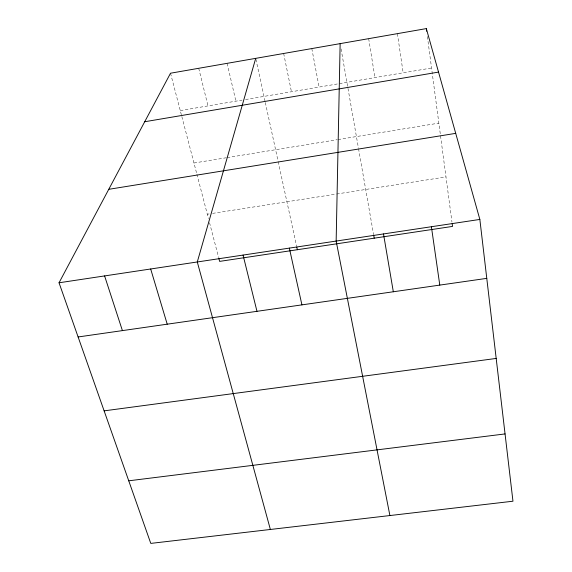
<?xml version="1.0" encoding="UTF-8"?>
<svg xmlns="http://www.w3.org/2000/svg" width="572" height="572" viewBox="0 0 572 572"><rect width="100%" height="100%" fill="white"/><g stroke="black" fill="none" stroke-linecap="round" stroke-linejoin="round"><path stroke-width="0.43" stroke-dasharray="2.86 2.15" d="M180.28 110.603L242.042 100.129M245.552 99.535L431.553 67.996M193.958 163.013L226.255 157.758M227.134 157.615L337.173 139.697M338.045 139.554L438.86 123.137M207.321 214.214L209.08 213.935M212.591 213.385L335.764 194.144M336.636 194.008L445.981 176.92M170.52 73.216L181.617 115.744M181.839 116.602L196.668 173.387M196.89 174.253L208.437 218.475M209.545 222.744L218.511 257.078M198.72 68.297L207.993 105.906M227.12 63.349L235.893 101.172M255.906 59.223L265.129 101.637M265.322 102.51L277.999 160.782M278.185 161.633L296.618 246.339M283.662 53.482L291.448 91.749M311.804 48.577L319.09 87.066M341.069 48.913L358.387 147.805M358.537 148.67L373.616 234.742M368.675 38.66L374.939 77.592M397.404 33.648L403.153 72.808M427.377 36.479L451.959 222.05"/><path stroke-width="0.86" d="M340.14 43.636L336.15 241.062L389.897 515.551M255.713 58.358L197.29 261.969L270.37 529.472M59.038 282.782L170.52 73.216L426.333 28.6L479.851 219.433L512.962 501.215L150.779 543.4L59.038 282.782L479.851 219.433M144.702 121.743L438.538 72.101M108.759 189.318L455.712 133.362M78.114 336.965L486.779 278.364M104.125 410.86L496.189 358.437M128.743 480.809L505.055 433.926M104.597 275.926L122.415 330.616M150.679 268.983L167.217 324.188M218.733 257.943L219.634 261.39L452.538 226.412L452.187 223.795M243.057 255.076L256.978 311.318M289.339 248.112L301.923 304.876M296.796 247.183L297.347 249.721M373.766 235.6L374.217 238.174M383.497 233.934L393.322 291.77M431.395 226.727L439.789 285.106M426.333 28.6L426.683 31.224"/></g></svg>
